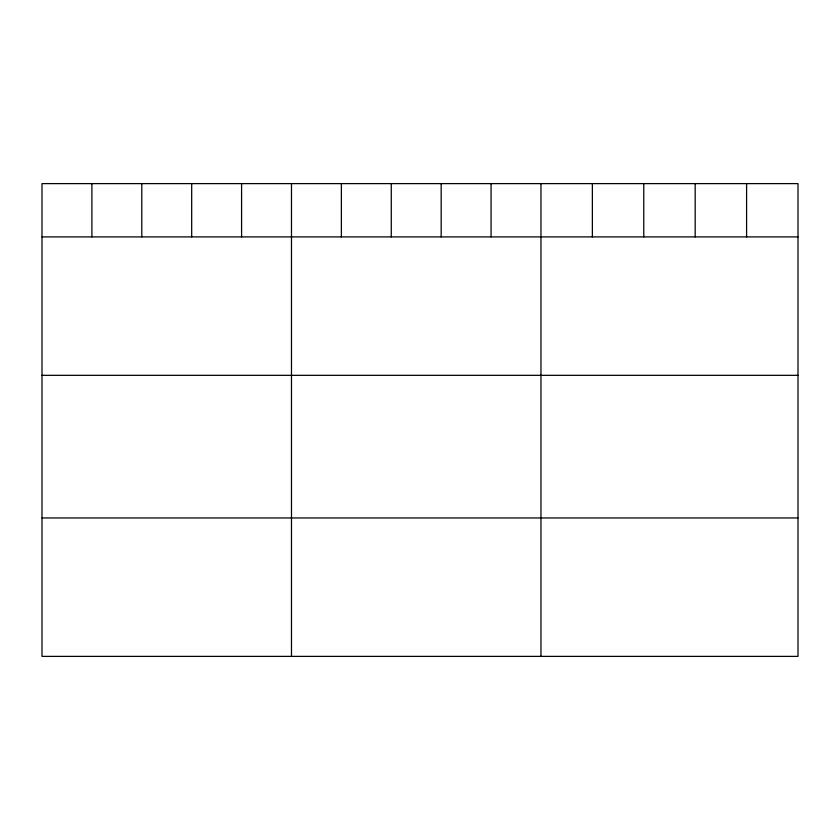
<?xml version="1.0" encoding="UTF-8"?>
<svg xmlns="http://www.w3.org/2000/svg" width="840" height="840" viewBox="0 0 840 840"><rect width="100%" height="100%" fill="white"/><g stroke="black" fill="none" stroke-linecap="round" stroke-linejoin="round"><path stroke-width="1.26" d="M798 236.901L798 656.387L42 656.387L42 183.614L798 183.614L798 236.901L42 236.901M42 375.333L798 375.333M42 517.955L798 517.955M746.592 183.614L746.592 236.901M695.184 183.614L695.184 236.901M643.776 183.614L643.776 236.901M592.368 183.614L592.368 236.901M540.96 183.614L540.96 656.387M491.064 183.614L491.064 236.901M441.168 183.614L441.168 236.901M391.272 183.614L391.272 236.901M341.376 183.614L341.376 236.901M291.48 183.614L291.48 656.387M241.584 183.614L241.584 236.901M191.688 183.614L191.688 236.901M141.792 183.614L141.792 236.901M91.896 183.614L91.896 236.901"/></g></svg>
